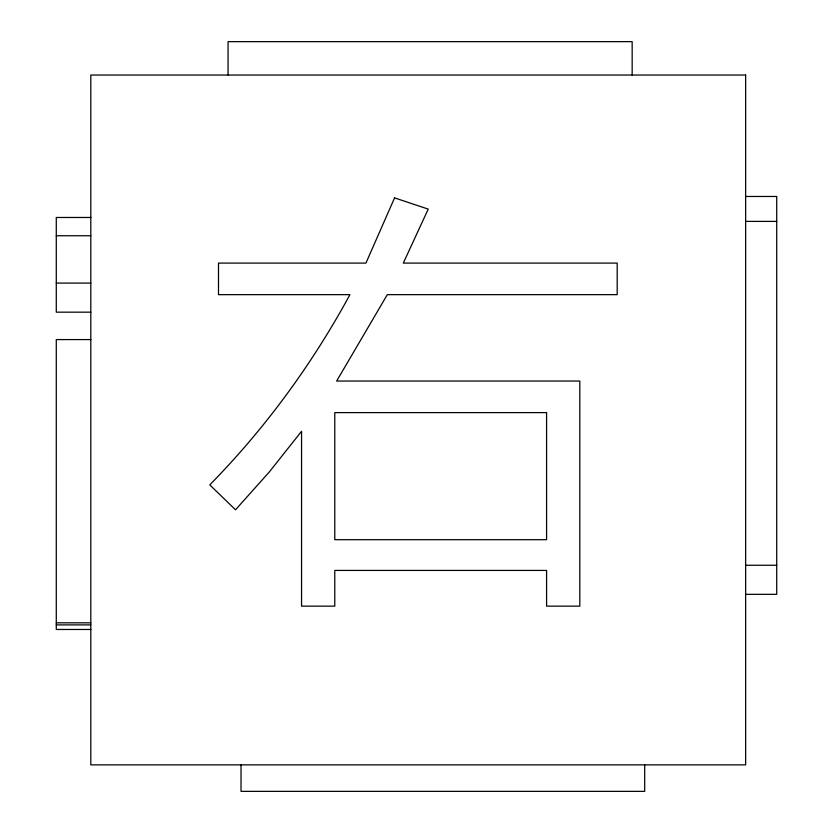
<?xml version="1.0" encoding="UTF-8"?>
<svg xmlns="http://www.w3.org/2000/svg" width="833" height="833" viewBox="0 0 833 833"><rect width="100%" height="100%" fill="white"/><g stroke="black" fill="none" stroke-linecap="round" stroke-linejoin="round"><path stroke-width="1.25" d="M745.639 196.473L776.72 196.473L776.72 594.335L745.639 594.335M90.807 217.475L56.28 217.475L56.28 312.167L90.807 312.167M745.639 221.391L776.72 221.391M56.28 235.749L90.807 235.749M56.28 283.095L90.807 283.095M90.807 339.583L56.28 339.583L56.28 629.467L90.807 629.467M745.639 565.263L776.72 565.263M56.28 622.824L90.807 622.824M56.28 624.896L90.807 624.896M644.7 764.871L644.7 791.35L241.018 791.35L241.018 764.871M632.164 75.032L632.164 41.65L228.065 41.65L228.065 75.032M394.582 197.89L365.926 263.093L218.496 263.093L218.496 294.653L349.933 294.653C312.188 364.125 265.196 428.443 209.77 484.868L235.52 509.786L269.371 471.894L301.556 431.296L301.556 606.143L334.783 606.143L334.783 570.428L546.583 570.428L546.583 606.143L579.81 606.143L579.81 381.045L336.647 381.045L387.314 294.653L617.191 294.653L617.191 263.093L403.307 263.093L428.224 209.104L394.582 197.89M745.639 75.032L90.807 75.032L90.807 764.871L745.639 764.871L745.639 75.032M546.583 412.606L334.783 412.606L334.783 539.69L546.583 539.69L546.583 412.606"/></g></svg>
